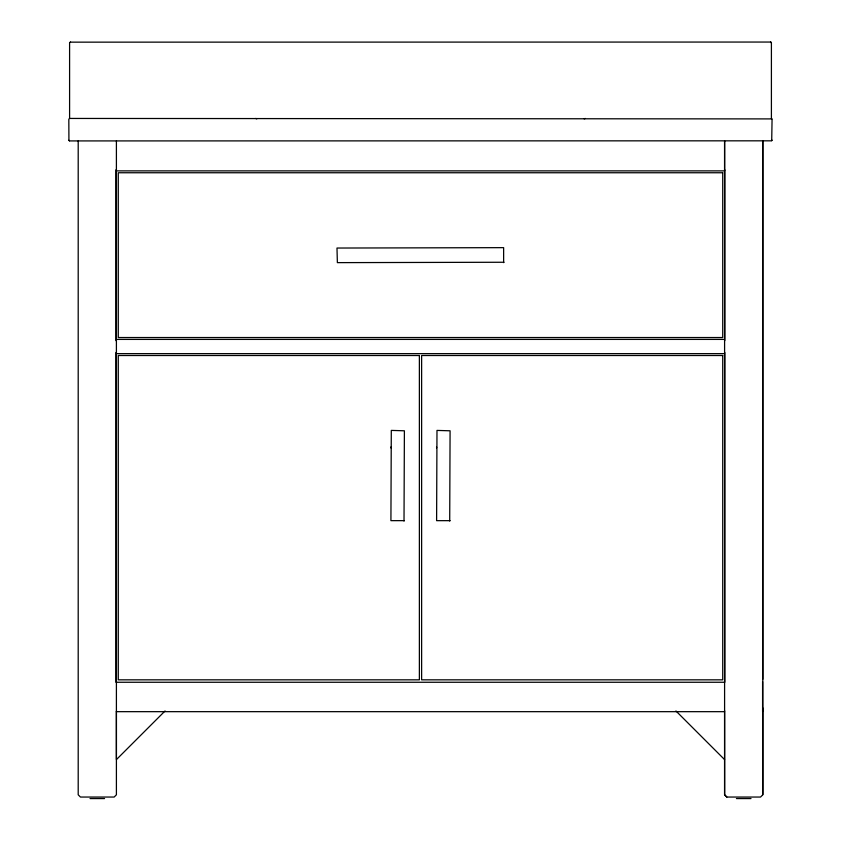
<?xml version="1.0" encoding="UTF-8"?>
<svg xmlns="http://www.w3.org/2000/svg" width="841" height="841" viewBox="0 0 841 841"><rect width="100%" height="100%" fill="white"/><g stroke="black" fill="none" stroke-linecap="round" stroke-linejoin="round"><path stroke-width="1.26" d="M115.921 352.463L115.921 682.261L724.795 682.261L724.795 352.463M115.921 340.637L115.921 169.829M116.405 759.455L116.405 711.234M390.918 447.927L390.918 446.981M436.605 447.938L436.605 446.991M724.595 794.65L724.595 710.687M724.595 170.723L724.595 141.067M724.795 340.637L724.795 169.829M762.798 794.65L762.798 707.912M762.798 679.297L762.798 141.067M504.011 262.255L337.367 262.634L336.989 248.042L503.633 247.653L503.633 262.634M404.395 520.653L390.918 520.653L391.296 430.403L404.395 430.792L404.016 521.031M450.082 520.663L436.605 520.663L436.984 430.413L450.082 430.802L449.704 521.042M69.593 118.444L69.593 42.807L70.507 42.05M771.712 140.636L772.07 119.086M772.175 140.174L771.512 140.825L69.572 140.92L68.92 140.268L68.825 119.191L69.572 118.444L771.891 118.907M116.51 759.497L165.067 710.95M78.202 140.92L78.202 794.798L80.452 797.047L114.155 797.047L116.405 794.798L116.405 140.92M70.245 42.155L770.65 42.05L771.407 42.807L771.407 118.444M584.222 118.886L585.283 118.444M117.319 170.881L723.68 170.881M117.309 339.407L723.691 339.407M117.309 353.64L723.691 353.64M762.587 681.704L762.587 711.665M116.405 711.665L724.532 711.675M724.595 140.92L724.595 794.798L726.845 797.047L760.548 797.047L762.798 794.798L762.798 140.92M90.029 798.572L104.557 798.572M736.422 798.572L751.002 798.572M255.717 118.444L256.778 118.886M675.933 710.95L724.595 759.612M724.7 794.913L726.845 797.047M69.477 140.825L68.92 140.268M722.724 172.752L118.276 172.752L118.276 337.535L722.724 337.535L722.724 172.752M419.375 355.512L118.276 355.512L118.276 679.833L419.375 679.833L419.375 355.512M722.724 355.512L421.625 355.512L421.625 679.833L722.724 679.833L722.724 355.512M771.407 42.807L770.755 42.155L771.407 42.807"/></g></svg>
